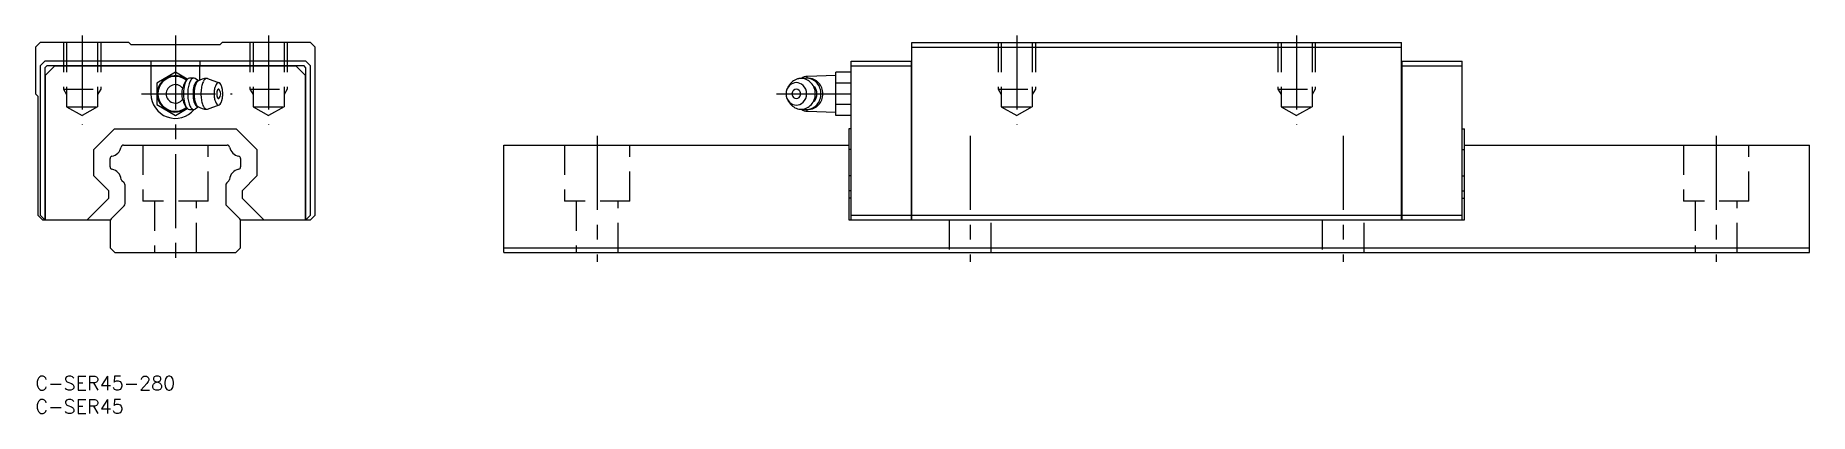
# Model space of a CAD drawing. Extents: x 0 to 380, y -8 to 73.
import ezdxf

# ---------------------------------------------------------------- set-up
doc = ezdxf.new("R2010")
doc.units = 0
doc.header["$LTSCALE"] = 0.5
doc.linetypes.add('CENTER', pattern=[50.8, 31.75, -6.35, 6.35, -6.35])
doc.linetypes.add('DASHED', pattern=[19.05, 12.7, -6.35])
doc.layers.get('0').update_dxf_attribs({"linetype": 'CONTINUOUS'})
doc.layers.add('CENTER', color=1, linetype='CENTER')
doc.styles.get("Standard").update_dxf_attribs({"font": 'txt.shx', "height": 3, "bigfont": 'bigfont.shx'})

# ---------------------------------------------------------------- blocks, each defined once
blk = doc.blocks.new('*U37')
at = {"color": 7, "linetype": 'CONTINUOUS'}
blk.add_text('C-SER45-280', height=3, dxfattribs=at).set_placement((0, -3))
blk = doc.blocks.new('*U38')
at = {"color": 7, "linetype": 'CONTINUOUS'}
blk.add_text('C-SER45', height=3, dxfattribs=at).set_placement((0, -8))

msp = doc.modelspace()

# ---------------------------------------------------------------- linework, layer by layer
at = {"color": 7, "linetype": 'CONTINUOUS'}
for p, q in [((1, 71.49), (0, 70.49)), ((0, 70.49), (0, 60.49)), ((20, 71.49), (1, 71.49)), ((20.5, 70.99), (20, 71.49)), ((39.5, 70.99), (20.5, 70.99)), ((40, 71.49), (39.5, 70.99)), ((59, 71.49), (40, 71.49)), ((60, 70.49), (59, 71.49)), ((60, 34.49), (60, 70.49)), ((187.94, 71.49), (292.94, 71.49)), ((187.94, 33.49), (187.94, 71.49)), ((187.94, 70.49), (292.94, 70.49)), ((292.94, 33.49), (292.94, 71.49)), ((2, 67.49), (1, 66.49)), ((1, 66.49), (1, 34.49)), ((58, 67.49), (2, 67.49)), ((2.41, 66.49), (2, 66.08)), ((2, 66.08), (2, 33.49)), ((2.1, 64.39), (4.1, 66.39)), ((57.59, 66.49), (2.41, 66.49)), ((55.9, 66.39), (4.1, 66.39)), ((24.75, 67.49), (24.75, 66.49)), ((24.75, 66.39), (24.75, 60.49)), ((30, 65.11), (26, 62.8)), ((32.55, 63.64), (30, 65.11)), ((35.25, 67.49), (35.25, 66.49)), ((35.25, 63.46), (35.25, 66.39)), ((57.9, 64.39), (55.9, 66.39)), ((58, 66.08), (57.59, 66.49)), ((59, 66.49), (58, 67.49)), ((58, 33.49), (58, 66.08)), ((59, 34.49), (59, 66.49)), ((174.94, 65.11), (171.64, 65.11)), ((171.64, 55.87), (171.64, 65.11)), ((174.94, 67.49), (187.89, 67.49)), ((174.94, 33.49), (174.94, 67.49)), ((174.94, 66.49), (187.89, 66.49)), ((187.89, 33.49), (187.89, 67.49)), ((187.94, 67.44), (187.89, 67.44)), ((187.94, 66.47), (187.89, 66.47)), ((292.94, 67.44), (292.99, 67.44)), ((292.94, 66.47), (292.99, 66.47)), ((292.99, 67.49), (305.94, 67.49)), ((292.99, 67.49), (292.99, 33.49)), ((292.99, 66.49), (305.94, 66.49)), ((305.94, 33.49), (305.94, 67.49)), ((2.1, 64.39), (2.1, 33.49)), ((26, 62.8), (26, 58.18)), ((32.29, 63.32), (32.52, 63.6)), ((33.93, 63.84), (33.05, 63.84)), ((34.95, 63.29), (34.22, 63.75)), ((34.95, 63.29), (34.85, 63.29)), ((36.92, 63.76), (39.37, 62.87)), ((57.9, 33.49), (57.9, 64.39)), ((161.73, 62.44), (161.37, 61.9)), ((165.74, 63.84), (165.35, 63.84)), ((171.64, 64.39), (165.49, 64.23)), ((165.49, 63.84), (165.49, 64.23)), ((174.94, 62.8), (171.64, 62.8)), ((0, 60.49), (0.5, 59.99)), ((0.5, 59.99), (0.5, 34.49)), ((26, 58.18), (30, 55.87)), ((30, 55.87), (32.55, 57.35)), ((32.29, 57.66), (32.52, 57.38)), ((33.05, 57.14), (33.93, 57.14)), ((34.95, 57.69), (34.22, 57.23)), ((34.85, 57.69), (34.95, 57.69)), ((36.92, 57.22), (39.37, 58.11)), ((161.37, 59.08), (161.73, 58.54)), ((165.35, 57.14), (165.74, 57.14)), ((165.49, 56.75), (165.49, 57.14)), ((174.94, 58.18), (171.64, 58.18)), ((165.49, 56.75), (171.64, 56.59)), ((174.94, 55.87), (171.64, 55.87)), ((12.5, 48.54), (16.95, 52.99)), ((16.95, 52.99), (43.05, 52.99)), ((18.86, 49.49), (41.14, 49.49)), ((43.05, 52.99), (47.5, 48.54)), ((100.44, 49.49), (174.44, 49.49)), ((100.44, 26.49), (100.44, 49.49)), ((174.44, 52.99), (174.44, 33.49)), ((174.94, 52.99), (174.44, 52.99)), ((305.94, 52.99), (306.44, 52.99)), ((306.44, 33.49), (306.44, 52.99)), ((306.44, 49.49), (380.44, 49.49)), ((380.44, 26.49), (380.44, 49.49)), ((12.5, 42.94), (12.5, 48.54)), ((16, 44.84), (16, 46.64)), ((44, 46.64), (44, 44.84)), ((47.5, 48.54), (47.5, 42.94)), ((174.94, 48.54), (174.44, 48.54)), ((305.94, 48.54), (306.44, 48.54)), ((15.7, 39.74), (12.5, 42.94)), ((18.99, 41.4), (18.54, 41.85)), ((41.46, 41.85), (41.01, 41.4)), ((47.5, 42.94), (44.3, 39.74)), ((174.94, 42.94), (174.44, 42.94)), ((305.94, 42.94), (306.44, 42.94)), ((11.05, 33.49), (15.7, 38.14)), ((15.7, 38.14), (15.7, 39.74)), ((19.2, 36.98), (19.2, 40.9)), ((40.8, 40.9), (40.8, 36.98)), ((44.3, 39.74), (44.3, 38.14)), ((44.3, 38.14), (48.95, 33.49)), ((174.94, 39.74), (174.44, 39.74)), ((174.94, 38.14), (174.44, 38.14)), ((305.94, 39.74), (306.44, 39.74)), ((305.94, 38.14), (306.44, 38.14)), ((0.5, 34.49), (1.5, 33.49)), ((1, 34.49), (2, 33.49)), ((16.21, 33.7), (18.99, 36.49)), ((41.01, 36.49), (43.79, 33.7)), ((58, 33.49), (59, 34.49)), ((59, 33.49), (60, 34.49)), ((174.94, 34.49), (187.89, 34.49)), ((187.94, 34.51), (187.89, 34.51)), ((187.94, 34.49), (292.94, 34.49)), ((292.94, 34.51), (292.99, 34.51)), ((292.99, 34.49), (305.94, 34.49)), ((1.5, 33.49), (16.06, 33.49)), ((16, 33.2), (16, 27.49)), ((43.94, 33.49), (59, 33.49)), ((44, 27.49), (44, 33.2)), ((174.44, 33.49), (187.89, 33.49)), ((187.94, 33.54), (187.89, 33.54)), ((187.94, 33.49), (292.94, 33.49)), ((292.94, 33.54), (292.99, 33.54)), ((292.99, 33.49), (306.44, 33.49)), ((16, 27.49), (17, 26.49)), ((43, 26.49), (44, 27.49)), ((100.44, 27.49), (380.44, 27.49)), ((17, 26.49), (43, 26.49)), ((100.44, 26.49), (380.44, 26.49))]:
    msp.add_line(p, q, dxfattribs=at)
at = {"color": 3, "linetype": 'DASHED'}
for p, q in [((6, 71.49), (6, 61.49)), ((6.68, 71.49), (6.68, 57.74)), ((13.32, 71.49), (13.32, 57.74)), ((14, 71.49), (14, 61.49)), ((46, 71.49), (46, 61.49)), ((46.68, 71.49), (46.68, 57.74)), ((53.32, 71.49), (53.32, 57.74)), ((54, 71.49), (54, 61.49)), ((206.44, 71.49), (206.44, 61.49)), ((207.12, 71.49), (207.12, 57.74)), ((213.77, 71.49), (213.77, 57.74)), ((214.44, 71.49), (214.44, 61.49)), ((266.44, 71.49), (266.44, 61.49)), ((267.12, 71.49), (267.12, 57.74)), ((273.77, 71.49), (273.77, 57.74)), ((274.44, 71.49), (274.44, 61.49)), ((6, 61.49), (14, 61.49)), ((6, 61.49), (6.68, 60.32)), ((14, 61.49), (13.32, 60.32)), ((46, 61.49), (54, 61.49)), ((46, 61.49), (46.68, 60.32)), ((54, 61.49), (53.32, 60.32)), ((206.44, 61.49), (214.44, 61.49)), ((206.44, 61.49), (207.12, 60.32)), ((214.44, 61.49), (213.77, 60.32)), ((266.44, 61.49), (274.44, 61.49)), ((266.44, 61.49), (267.12, 60.32)), ((274.44, 61.49), (273.77, 60.32)), ((6.68, 57.74), (13.32, 57.74)), ((6.68, 57.74), (10, 55.82)), ((13.32, 57.74), (10, 55.82)), ((46.68, 57.74), (53.32, 57.74)), ((46.68, 57.74), (50, 55.82)), ((53.32, 57.74), (50, 55.82)), ((207.12, 57.74), (213.77, 57.74)), ((207.12, 57.74), (210.44, 55.82)), ((213.77, 57.74), (210.44, 55.82)), ((267.12, 57.74), (273.77, 57.74)), ((267.12, 57.74), (270.44, 55.82)), ((273.77, 57.74), (270.44, 55.82)), ((23, 49.49), (23, 37.49)), ((37, 37.49), (37, 49.49)), ((113.44, 49.49), (113.44, 37.49)), ((127.44, 37.49), (127.44, 49.49)), ((353.44, 49.49), (353.44, 37.49)), ((367.44, 37.49), (367.44, 49.49)), ((37, 37.49), (23, 37.49)), ((25.5, 37.49), (25.5, 26.49)), ((34.5, 26.49), (34.5, 37.49)), ((127.44, 37.49), (113.44, 37.49)), ((115.94, 37.49), (115.94, 26.49)), ((124.94, 26.49), (124.94, 37.49)), ((367.44, 37.49), (353.44, 37.49)), ((355.94, 37.49), (355.94, 26.49)), ((364.94, 26.49), (364.94, 37.49)), ((195.94, 33.49), (195.94, 26.49)), ((204.94, 26.49), (204.94, 33.49)), ((275.94, 33.49), (275.94, 26.49)), ((284.94, 26.49), (284.94, 33.49))]:
    msp.add_line(p, q, dxfattribs=at)
at = {"color": 7, "linetype": 'CONTINUOUS'}
for centre, radius, start, end in [((30, 60.49), 3.9, 50.9718, 309.0282), ((30, 60.49), 3.74, 51.0329, 308.9671), ((30, 60.49), 1.98, 38.259, 321.741), ((35.49, 60.49), 4.12, 162.6982, 197.3018), ((39.42, 59.38), 8.2, 155.5597, 163.4295), ((40.4, 60.49), 8.68, 175.683, 184.317), ((38.25, 60.71), 6.52, 160.718, 176.1614), ((33.88, 61.97), 2.09, 139.5538, 157.3697), ((34.24, 62.11), 2.27, 139.598, 160.8002), ((33.04, 63.16), 0.68, 89.8146, 141.4349), ((41.22, 60.49), 8.58, 173.5184, 186.4816), ((39.01, 60.78), 6.35, 163.1981, 173.801), ((35.82, 61.78), 3, 146.419, 163.9372), ((34.1, 62.96), 0.918, 109.5055, 148.4502), ((41.04, 60.49), 7.26, 175.683, 184.317), ((33.93, 63.29), 0.551, 57.5252, 104.1804), ((38.78, 60.77), 4.99, 160.0114, 176.868), ((41.27, 60.49), 7.26, 175.8885, 184.1115), ((40.07, 60.6), 6.05, 166.8119, 176.1003), ((35.89, 61.85), 1.9, 139.598, 160.8002), ((37.5, 61.23), 3.41, 153.6234, 167.265), ((34.89, 62.72), 0.569, 93.4944, 141.4349), ((35.57, 62.22), 1.24, 128.03, 154.984), ((36.69, 60.5), 3.29, 89.1369, 124.9824), ((44.04, 60.49), 8.56, 175.825, 184.175), ((42.58, 60.63), 7.09, 166.5793, 176.0477), ((39.5, 61.39), 3.92, 152.982, 167.0658), ((37.25, 62.58), 1.38, 126.0403, 154.4616), ((36.74, 63.27), 0.519, 70.0924, 125.2235), ((44.54, 60.49), 6.22, 175.683, 184.317), ((43.41, 60.6), 5.09, 166.0541, 175.9315), ((41.1, 61.2), 2.69, 151.4947, 166.6232), ((39.52, 62.09), 0.885, 121.2698, 153.2617), ((40.8, 60.57), 1.94, 164.0092, 174.023), ((39.88, 60.84), 0.977, 148.743, 164.6112), ((39.32, 61.19), 0.321, 116.9113, 150.4592), ((39.24, 62.52), 0.371, 61.134, 118.866), ((39.24, 61.34), 0.155, 58.6993, 113.8023), ((38.4, 60.49), 1.34, 313.2338, 46.7662), ((38.96, 62.09), 0.885, 26.7383, 58.7302), ((37.38, 61.2), 2.69, 13.3768, 28.5053), ((35.06, 60.6), 5.09, 4.0685, 13.9459), ((33.94, 60.49), 6.22, 355.683, 4.317), ((163.48, 60.49), 2.53, 134.7224, 225.2776), ((163.16, 60.8), 2.09, 45.5005, 134.4995), ((164.35, 60.68), 3.16, 123.7997, 146.1384), ((163.29, 60.49), 1.06, 134.7224, 225.2776), ((163.16, 60.62), 0.872, 45.5005, 134.4995), ((164.21, 60.88), 2.91, 100.3514, 123.7661), ((164.19, 60.97), 2.82, 76.348, 100.2493), ((163.03, 60.49), 1.06, 314.7224, 45.2776), ((165.55, 62.23), 2, 91.5, 128.7532), ((162.84, 60.49), 2.53, 314.7224, 45.2776), ((165.35, 60.9), 2.94, 80.5353, 103.929), ((164.16, 60.86), 2.94, 52.9859, 76.2524), ((165.73, 60.9), 2.94, 53.8898, 89.8488), ((165.34, 60.9), 2.95, 57.3307, 80.285), ((164, 60.65), 3.2, 30.981, 52.964), ((163.78, 60.52), 3.46, 10.1721, 31.0278), ((165.21, 60.7), 3.19, 35.5149, 57.2955), ((164.58, 60.49), 2.98, 327.435, 32.5652), ((163.69, 60.49), 3.55, 349.7879, 10.29), ((165.56, 60.66), 3.23, 31.5185, 53.9499), ((164.99, 60.54), 3.46, 14.9361, 35.548), ((165.33, 60.52), 3.51, 10.3156, 31.5664), ((164.84, 60.49), 3.61, 344.994, 15.006), ((165.22, 60.49), 3.62, 349.6015, 10.3985), ((30, 60.49), 5.25, 180, 320.5885), ((39.42, 61.61), 8.2, 196.5705, 204.4403), ((38.25, 60.27), 6.52, 183.8386, 199.282), ((33.88, 59.02), 2.09, 202.6303, 220.4462), ((34.24, 58.87), 2.27, 199.1998, 220.402), ((33.04, 57.82), 0.68, 218.5651, 270.1854), ((39.01, 60.21), 6.35, 186.199, 196.8019), ((35.82, 59.21), 3, 196.0628, 213.581), ((34.1, 58.03), 0.918, 211.5498, 250.4945), ((33.93, 57.69), 0.551, 255.8196, 302.4748), ((38.78, 60.22), 4.99, 183.132, 199.9886), ((40.07, 60.38), 6.05, 183.8997, 193.1881), ((35.89, 59.14), 1.9, 199.1998, 220.402), ((37.5, 59.75), 3.41, 192.735, 206.3766), ((34.89, 58.26), 0.569, 218.5651, 266.5056), ((35.57, 58.76), 1.24, 205.016, 231.97), ((36.69, 60.49), 3.29, 235.0186, 270.862), ((42.58, 60.36), 7.09, 183.9523, 193.4207), ((39.5, 59.59), 3.92, 192.9342, 207.018), ((37.25, 58.4), 1.38, 205.5384, 233.9597), ((36.74, 57.71), 0.519, 234.7765, 289.9076), ((43.41, 60.38), 5.09, 184.0685, 193.9459), ((41.1, 59.78), 2.69, 193.3768, 208.5053), ((39.52, 58.89), 0.885, 206.7383, 238.7302), ((41.42, 60.49), 2.56, 173.7782, 186.2218), ((40.8, 60.42), 1.94, 185.977, 195.9908), ((39.88, 60.14), 0.977, 195.3888, 211.257), ((39.32, 59.79), 0.321, 209.5408, 243.0887), ((39.24, 58.46), 0.371, 241.134, 298.866), ((39.24, 59.65), 0.155, 246.1977, 301.3007), ((38.96, 58.89), 0.885, 301.2698, 333.2617), ((37.38, 59.78), 2.69, 331.4947, 346.6232), ((35.06, 60.38), 5.09, 346.0541, 355.9315), ((163.16, 60.18), 2.09, 225.5005, 314.4995), ((164.35, 60.3), 3.15, 213.8629, 236.2875), ((163.16, 60.36), 0.872, 225.5005, 314.4995), ((164.21, 60.1), 2.91, 236.3214, 259.7399), ((164.19, 60.01), 2.82, 259.8421, 283.7431), ((165.55, 58.75), 2, 231.2468, 268.5), ((165.35, 60.08), 2.94, 256.0709, 279.4649), ((164.16, 60.13), 2.94, 283.8385, 307.1008), ((165.73, 60.08), 2.94, 270.1167, 306.1107), ((165.34, 60.09), 2.95, 279.715, 302.6693), ((164, 60.33), 3.2, 307.1224, 329.1003), ((163.78, 60.47), 3.46, 329.0534, 349.9059), ((165.21, 60.29), 3.19, 302.7045, 324.4851), ((165.56, 60.32), 3.23, 306.0501, 328.4815), ((164.99, 60.45), 3.46, 324.452, 345.0638), ((165.33, 60.47), 3.51, 328.4336, 349.6844), ((18.86, 48.99), 0.5, 90, 169.2659), ((41.14, 48.99), 0.5, 10.7341, 90), ((16.5, 46.64), 0.5, 100.6551, 180), ((15.95, 49.54), 2.45, 280.6551, 349.2659), ((44.05, 49.54), 2.45, 190.7341, 259.3449), ((43.5, 46.64), 0.5, 0, 79.3449), ((16.5, 44.84), 0.5, 180, 259.3449), ((15.95, 41.94), 2.45, 5.1491, 79.3449), ((18.9, 42.21), 0.5, 185.1491, 225), ((41.1, 42.21), 0.5, 315, 354.8509), ((41.1, 42.21), 0.5, 315, 354.8509), ((44.05, 41.94), 2.45, 100.6551, 174.8509), ((43.5, 44.84), 0.5, 280.6551, 0), ((18.5, 40.9), 0.7, 0, 45), ((41.5, 40.9), 0.7, 135, 180), ((18.5, 36.98), 0.7, 315, 0), ((41.5, 36.98), 0.7, 180, 225), ((16.7, 33.2), 0.7, 135, 180), ((43.3, 33.2), 0.7, 0, 45)]:
    msp.add_arc(centre, radius, start, end, dxfattribs=at)
at = {"layer": 'CENTER', "color": 1, "linetype": 'CENTER'}
for p, q in [((10, 72.99), (10, 53.82)), ((30, 72.99), (30, 24.49)), ((50, 72.99), (50, 53.82)), ((210.44, 72.99), (210.44, 53.82)), ((270.44, 72.99), (270.44, 53.82)), ((22.75, 60.49), (42.16, 60.49)), ((158.94, 60.49), (176.94, 60.49)), ((120.44, 51.49), (120.44, 24.49)), ((200.44, 51.49), (200.44, 24.49)), ((280.44, 51.49), (280.44, 24.49)), ((360.44, 51.49), (360.44, 24.49))]:
    msp.add_line(p, q, dxfattribs=at)

# ---------------------------------------------------------------- block references
at = {"color": 7, "linetype": 'CONTINUOUS'}
for name in ['*U37', '*U38']:
    msp.add_blockref(name, (0, 0), dxfattribs=at)

doc.saveas('drawing.dxf')
